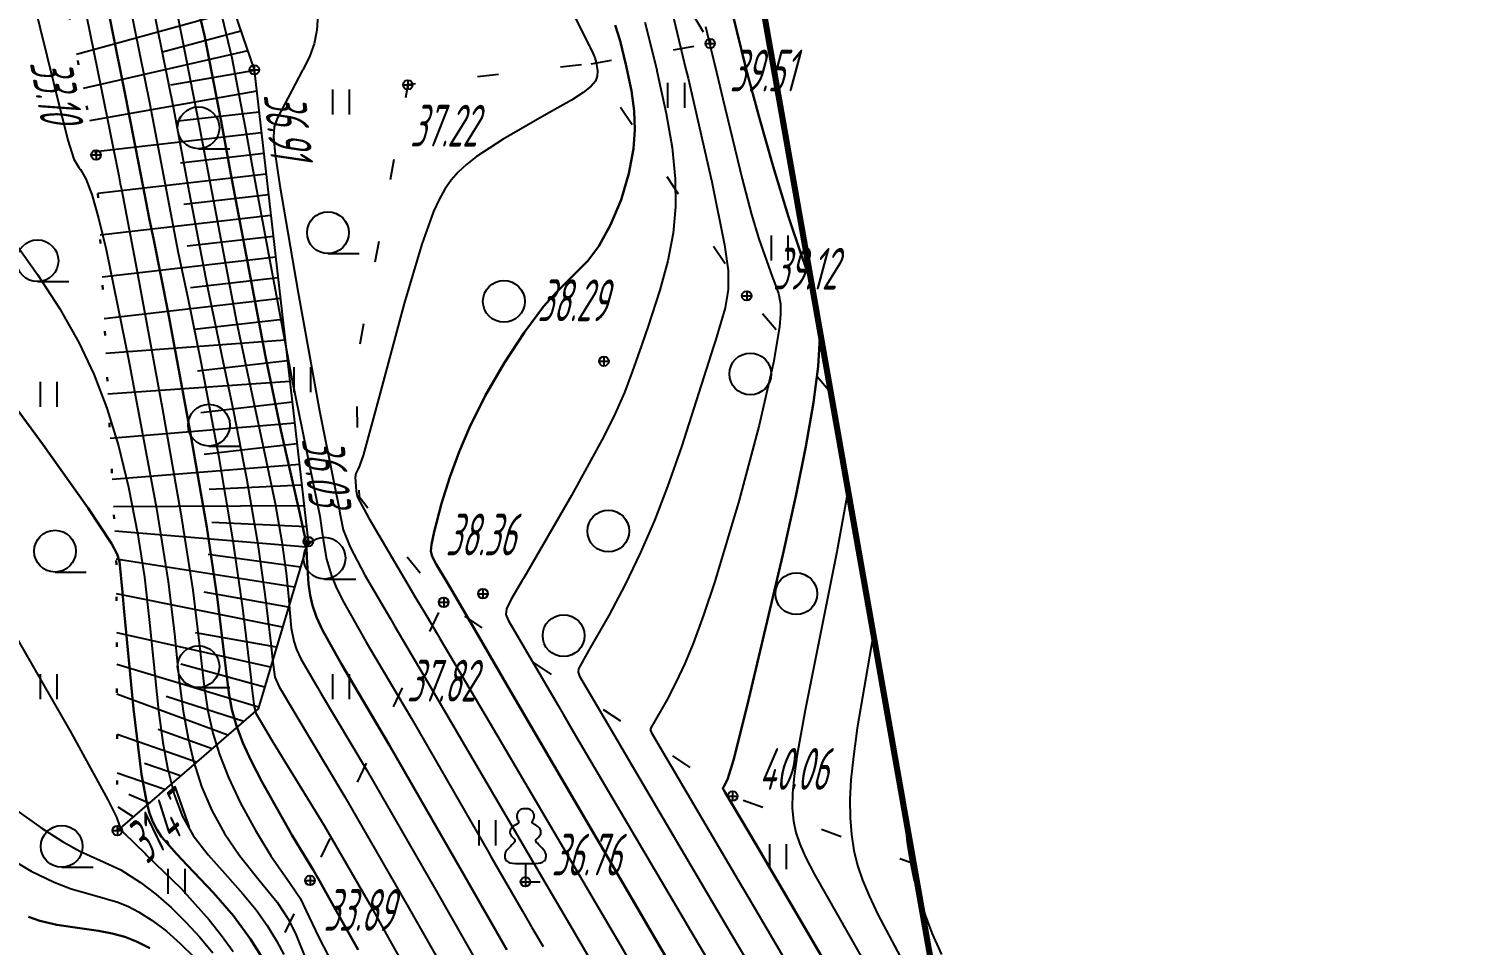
# Model space of a CAD drawing. Extents: x 1233805 to 1234355, y 654698 to 655114.
# Drawn here: x 1234239.12 to 1234273.72, y 654990.19 to 655012.12 of the extents above; entities that cross this region are included whole.
import ezdxf

# ---------------------------------------------------------------- set-up
doc = ezdxf.new("R2010")
doc.units = 0
doc.linetypes.add('ИИDash_05_15', pattern=[2, 0.5, -1.5])
doc.linetypes.add('ИИDot', pattern=[1, 0, -1])
for name, color, linetype, lineweight in [('ИИ_ГОРИЗОНТАЛИ_ОСН', 32, 'Continuous', 25), ('ИИ_ГОРИЗОНТАЛИ_УТОЛЩ', 32, 'Continuous', 30), ('ИИ_ОТКОС', 7, 'Continuous', 25), ('ИИ_ОТМЕТКИ', 7, 'Continuous', 25), ('ИИ_УГОДЬЯ', 7, 'Continuous', 25)]:
    doc.layers.add(name, color=color, linetype=linetype, lineweight=lineweight)
doc.layers.add('Оформление точек', color=7, linetype='Continuous')
doc.styles.add('VNIPISIMPLEXCUR', font='simplex.shx', dxfattribs={"width": 0.8, "oblique": 15})
doc.styles.add('ГОСТ 2.304 КУРСИВ', font='cs_gost2304.shx', dxfattribs={"oblique": 15})

# ---------------------------------------------------------------- blocks, each defined once
blk = doc.blocks.new('ИИ05401')
at = {"color": 0, "linetype": 'Continuous', "lineweight": 25}
for points in [[(-0.4, 1.2), (-0.4, 0)], [(0.4, 1.2), (0.4, 0)]]:
    blk.add_lwpolyline(points, dxfattribs=at)
blk = doc.blocks.new('ИИ053881')
at = {"color": 0, "linetype": 'Continuous', "lineweight": 25}
blk.add_lwpolyline([(0, 0.875), (0.129, 0.876), (0.342, 0.878), (0.479, 0.882), (0.614, 0.891), (0.726, 0.907), (0.816, 0.94), (0.906, 1), (0.956, 1.071), (0.983, 1.151), (0.991, 1.231), (0.986, 1.295), (0.963, 1.379), (0.932, 1.445), (0.884, 1.516), (0.798, 1.61), (0.719, 1.692), (0.646, 1.766), (0.575, 1.842), (0.536, 1.889), (0.511, 1.929), (0.501, 1.967), (0.504, 1.992), (0.518, 2.017), (0.545, 2.049), (0.608, 2.115), (0.679, 2.198), (0.732, 2.29), (0.745, 2.372), (0.736, 2.444), (0.709, 2.515), (0.672, 2.575), (0.633, 2.617), (0.596, 2.646), (0.548, 2.678), (0.495, 2.709), (0.408, 2.76), (0.363, 2.789), (0.336, 2.812), (0.324, 2.831), (0.321, 2.846), (0.325, 2.865), (0.335, 2.89), (0.353, 2.928), (0.372, 2.968), (0.4, 3.034), (0.413, 3.103), (0.412, 3.19), (0.398, 3.247), (0.363, 3.319), (0.32, 3.377), (0.284, 3.414), (0.246, 3.444), (0.181, 3.476), (0.125, 3.489), (0.07, 3.496), (0, 3.5), (-0.07, 3.496), (-0.125, 3.489), (-0.181, 3.476), (-0.246, 3.444), (-0.284, 3.414), (-0.32, 3.377), (-0.363, 3.319), (-0.398, 3.247), (-0.412, 3.19), (-0.413, 3.103), (-0.4, 3.034), (-0.372, 2.968), (-0.353, 2.928), (-0.335, 2.89), (-0.325, 2.865), (-0.321, 2.846), (-0.324, 2.831), (-0.336, 2.812), (-0.363, 2.789), (-0.408, 2.76), (-0.495, 2.709), (-0.548, 2.678), (-0.596, 2.646), (-0.633, 2.617), (-0.672, 2.575), (-0.709, 2.515), (-0.736, 2.444), (-0.745, 2.372), (-0.732, 2.29), (-0.679, 2.198), (-0.608, 2.115), (-0.545, 2.049), (-0.518, 2.017), (-0.504, 1.992), (-0.501, 1.967), (-0.511, 1.929), (-0.536, 1.889), (-0.575, 1.842), (-0.646, 1.766), (-0.719, 1.692), (-0.798, 1.61), (-0.884, 1.516), (-0.932, 1.445), (-0.963, 1.379), (-0.986, 1.295), (-0.991, 1.231), (-0.983, 1.151), (-0.956, 1.071), (-0.906, 1), (-0.816, 0.94), (-0.726, 0.907), (-0.614, 0.891), (-0.479, 0.882), (-0.342, 0.878), (-0.129, 0.876)], close=True, dxfattribs=at)
blk.add_lwpolyline([(0, 0.875), (0, 0), (0.7, 0)], dxfattribs=at)
blk = doc.blocks.new('ИИ05368')
at = {"color": 0, "linetype": 'Continuous'}
blk.add_circle((0, 0), 1, dxfattribs=at)
blk = doc.blocks.new('ИИ05379')
at = {"color": 0, "linetype": 'Continuous', "lineweight": 25}
blk.add_lwpolyline([(0, -1), (1.5, -1)], dxfattribs=at)
blk.add_circle((0, 0), 1, dxfattribs=at)
blk = doc.blocks.new('PICKET')
at = {"color": 0, "linetype": 'Continuous', "lineweight": 25}
for p, q in [((-0.23, 0), (0.23, 0)), ((0, 0.23), (0, -0.23))]:
    blk.add_line(p, q, dxfattribs=at)
blk.add_circle((0, 0), 0.23, dxfattribs=at)
at = {"color": 0, "linetype": 'Continuous', "style": 'VNIPISIMPLEXCUR', "oblique": 15, "width": 0.8}
blk.add_attdef('OTMETKA', (1.25, 0.3), '', height=2, dxfattribs=at)
at = {"color": 8, "linetype": 'Continuous', "style": 'VNIPISIMPLEXCUR', "oblique": 15, "width": 0.8, "flags": 1}
blk.add_attdef('NOMER', (1.25, -2.7), '', height=2, dxfattribs=at)

msp = doc.modelspace()

# ---------------------------------------------------------------- linework, layer by layer
at = {"layer": 'ИИ_ГОРИЗОНТАЛИ_ОСН', "flags": 128}
for points, elevation in [([(1234239.577, 655016.982), (1234240.865, 655010.667), (1234241.274, 655008.604), (1234241.31, 655008.418), (1234241.336, 655008.287), (1234241.674, 655006.52), (1234242.312, 655003.062), (1234242.762, 655000.514), (1234243.049, 654998.688), (1234243.224, 654997.22), (1234243.233, 654997.134), (1234243.317, 654996.369), (1234243.408, 654995.794), (1234243.53, 654995.259), (1234243.685, 654994.753), (1234243.905, 654994.196), (1234244.191, 654993.589), (1234244.538, 654992.945), (1234244.915, 654992.322), (1234245.378, 654991.66), (1234245.618, 654991.309), (1234245.762, 654991.007), (1234246.054, 654990.383), (1234246.428, 654989.662)], 33.5), ([(1234241.415, 655013.32), (1234242.01, 655010.365), (1234242.418, 655008.232), (1234242.7, 655006.763), (1234242.924, 655005.686), (1234243.24, 655004.149), (1234243.661, 655001.908), (1234244.003, 654999.865), (1234244.233, 654998.253), (1234244.441, 654996.529), (1234244.455, 654996.4), (1234244.515, 654995.895), (1234244.556, 654995.737), (1234244.921, 654995.121), (1234244.972, 654995.039), (1234246.19, 654993.051), (1234247.274, 654991.172), (1234247.805, 654990.229), (1234249.224, 654987.71)], 34.5), ([(1234239.226, 655012.82), (1234239.719, 655010.806), (1234240.058, 655009.462), (1234240.196, 655009.004), (1234240.32, 655008.808), (1234240.358, 655008.758), (1234240.49, 655008.532), (1234240.628, 655008.157), (1234240.788, 655007.594), (1234240.97, 655006.841), (1234241.518, 655004.18), (1234242.175, 655000.64), (1234242.461, 654998.894), (1234242.615, 654997.566), (1234242.625, 654997.464), (1234242.723, 654996.515), (1234242.82, 654995.787), (1234242.933, 654995.145), (1234243.063, 654994.592), (1234243.258, 654993.988), (1234243.506, 654993.411), (1234243.807, 654992.862), (1234244.164, 654992.335), (1234244.639, 654991.745), (1234245.065, 654991.216), (1234245.336, 654990.801), (1234245.52, 654990.427), (1234245.753, 654989.851)], 33), ([(1234242.051, 655012.865), (1234242.582, 655010.214), (1234242.954, 655008.247), (1234243.395, 655005.936), (1234243.765, 655004.177), (1234244.024, 655002.964), (1234244.332, 655001.37), (1234244.593, 654999.831), (1234244.772, 654998.593), (1234244.915, 654997.409), (1234244.953, 654997.029), (1234245.013, 654996.606), (1234245.118, 654996.371), (1234245.436, 654995.832), (1234245.489, 654995.744), (1234246.688, 654993.738), (1234248.203, 654991.104), (1234250.523, 654987.015)], 35), ([(1234254.471, 655012.722), (1234254.852, 655011.155), (1234254.874, 655011.064), (1234254.902, 655010.944), (1234255.472, 655008.461), (1234255.779, 655006.955), (1234255.864, 655006.338), (1234255.866, 655005.885), (1234255.789, 655005.445), (1234255.584, 655004.74), (1234255.567, 655004.687), (1234255.516, 655004.522), (1234254.748, 655002.119), (1234254.413, 655001.171), (1234254.098, 655000.357), (1234253.765, 654999.587), (1234253.4, 654998.824), (1234253.005, 654998.077), (1234252.558, 654997.302), (1234252.527, 654997.249), (1234252.282, 654996.805), (1234252.27, 654996.718), (1234252.308, 654996.625), (1234253.068, 654995.325), (1234253.203, 654995.094), (1234253.586, 654994.443), (1234255.849, 654990.597), (1234256.484, 654989.52)], 39), ([(1234242.687, 655012.412), (1234243.154, 655010.062), (1234243.468, 655008.382), (1234244.09, 655005.109), (1234244.64, 655002.535), (1234244.807, 655001.778), (1234245.015, 655000.758), (1234245.175, 654999.84), (1234245.282, 654999.09), (1234245.346, 654998.465), (1234245.363, 654998.222), (1234245.401, 654997.773), (1234245.463, 654997.463), (1234245.533, 654997.265), (1234245.635, 654997.045), (1234246.021, 654996.373), (1234246.123, 654996.203), (1234247.218, 654994.362), (1234248.863, 654991.504), (1234250.204, 654989.149)], 35.5), ([(1234243.697, 655012.631), (1234243.981, 655011.429), (1234244.299, 655009.76), (1234244.467, 655008.837), (1234245.414, 655003.749), (1234245.858, 655001.587), (1234246.086, 655000.458), (1234246.162, 654999.95), (1234246.247, 654999.424), (1234246.364, 654999.025), (1234246.488, 654998.732), (1234246.66, 654998.386), (1234247.192, 654997.455), (1234247.28, 654997.308), (1234248.279, 654995.609), (1234250.122, 654992.41), (1234250.183, 654992.305), (1234250.936, 654990.996), (1234251.164, 654990.608), (1234251.435, 654990.15)], 36.5), ([(1234246.043, 655012.449), (1234246.018, 655012.091), (1234245.953, 655011.77), (1234245.85, 655011.479), (1234245.685, 655011.152), (1234245.677, 655011.138), (1234245.068, 655009.976), (1234244.991, 655009.778), (1234244.977, 655009.541), (1234245.019, 655009.119), (1234245.133, 655008.368), (1234245.571, 655005.807), (1234246.083, 655002.982), (1234246.446, 655001.149), (1234246.539, 655000.684), (1234246.564, 655000.53), (1234246.649, 655000.127), (1234246.813, 654999.716), (1234247.169, 654999.042), (1234247.778, 654997.995), (1234247.883, 654997.818), (1234248.665, 654996.492), (1234249.432, 654995.182), (1234250.415, 654993.502), (1234251.205, 654992.154), (1234252.065, 654990.689), (1234253.907, 654987.536)], 37), ([(1234252.197, 655012.385), (1234252.535, 655011.726), (1234252.558, 655011.676), (1234252.631, 655011.524), (1234252.672, 655011.433), (1234252.702, 655011.317), (1234252.709, 655011.281), (1234252.711, 655011.271), (1234252.735, 655011.122), (1234252.731, 655010.995), (1234252.69, 655010.875), (1234252.584, 655010.751), (1234252.394, 655010.6), (1234252.11, 655010.418), (1234251.462, 655010.049), (1234250.478, 655009.486), (1234249.841, 655009.071), (1234249.599, 655008.881), (1234249.4, 655008.696), (1234249.23, 655008.501), (1234249.08, 655008.287), (1234248.942, 655008.041), (1234248.809, 655007.751), (1234248.527, 655006.969), (1234248.106, 655005.547), (1234247.516, 655003.349), (1234247.367, 655002.787), (1234247.126, 655001.911), (1234247.014, 655001.602), (1234246.998, 655001.575), (1234246.95, 655001.479), (1234246.93, 655001.389), (1234246.955, 655001.066), (1234246.984, 655000.939), (1234246.991, 655000.91), (1234246.992, 655000.908), (1234247.262, 655000.406), (1234248.276, 654998.684), (1234248.364, 654998.536), (1234248.654, 654998.045), (1234248.895, 654997.638), (1234248.958, 654997.531), (1234250.164, 654995.49), (1234253.211, 654990.307), (1234254.857, 654987.488)], 37.5), ([(1234253.872, 655012.285), (1234254.136, 655011.207), (1234254.152, 655011.136), (1234254.156, 655011.119), (1234254.381, 655010.1), (1234254.52, 655009.281), (1234254.594, 655008.534), (1234254.601, 655007.862), (1234254.543, 655007.234), (1234254.419, 655006.569), (1234254.23, 655005.865), (1234253.938, 655004.98), (1234253.883, 655004.821), (1234253.791, 655004.547), (1234253.569, 655003.909), (1234253.379, 655003.421), (1234253.158, 655002.919), (1234252.893, 655002.379), (1234252.116, 655000.952), (1234250.96, 654998.964), (1234250.932, 654998.918), (1234250.661, 654998.452), (1234250.558, 654998.238), (1234250.539, 654998.106), (1234250.596, 654997.967), (1234251.792, 654995.921), (1234251.91, 654995.72), (1234252.211, 654995.207), (1234255.517, 654989.587)], 38.5), ([(1234255.317, 655012.18), (1234255.445, 655011.65), (1234255.584, 655011.084), (1234255.736, 655010.452), (1234256.201, 655008.537), (1234256.421, 655007.682), (1234256.594, 655007.1), (1234256.926, 655006.171), (1234256.958, 655006.09), (1234257.067, 655005.791), (1234257.113, 655005.539), (1234257.119, 655005.291), (1234257.096, 655004.991), (1234256.951, 655004.138), (1234256.603, 655002.635), (1234256.128, 655000.841), (1234255.546, 654998.89), (1234255.276, 654998.083), (1234255.023, 654997.405), (1234254.824, 654996.927), (1234254.613, 654996.476), (1234254.395, 654996.053), (1234254.157, 654995.64), (1234254.123, 654995.584), (1234254.006, 654995.373), (1234254.001, 654995.33), (1234254.02, 654995.283), (1234254.371, 654994.683), (1234254.497, 654994.469), (1234255.325, 654993.062), (1234256.182, 654991.607), (1234256.275, 654991.45), (1234258.161, 654988.237)], 39.5), ([(1234238.664, 655007.174), (1234239.329, 655006.244), (1234239.862, 655005.418), (1234240.315, 655004.619), (1234240.68, 655003.854), (1234240.991, 655003.045), (1234241.268, 655002.14), (1234241.511, 655001.148), (1234241.732, 655000.007), (1234241.893, 654998.999), (1234242.007, 654997.911), (1234242.015, 654997.83), (1234242.227, 654995.796), (1234242.332, 654995.041), (1234242.441, 654994.431), (1234242.603, 654993.79), (1234242.802, 654993.268), (1234243.057, 654992.814), (1234243.413, 654992.348), (1234243.813, 654991.899), (1234244.247, 654991.412), (1234244.562, 654991.028), (1234244.83, 654990.656), (1234245.053, 654990.293), (1234245.225, 654989.96)], 32.5), ([(1234258.732, 655001.106), (1234258.717, 655001.004), (1234258.466, 654999.6), (1234258.052, 654997.531), (1234257.706, 654995.809), (1234257.515, 654994.749), (1234257.442, 654994.234), (1234257.404, 654993.817), (1234257.398, 654993.466), (1234257.425, 654993.158), (1234257.482, 654992.881), (1234257.576, 654992.602), (1234257.713, 654992.296), (1234257.932, 654991.881), (1234259.543, 654989.043)], 40.5), ([(1234237.816, 654999.296), (1234240.134, 654995.267), (1234241.011, 654993.669), (1234241.219, 654993.248), (1234241.291, 654993.041), (1234241.292, 654993.039), (1234241.317, 654992.967), (1234241.394, 654992.873), (1234241.911, 654992.374), (1234241.942, 654992.344), (1234242.766, 654991.539), (1234243.436, 654990.792), (1234243.737, 654990.413), (1234244.013, 654990.035)], 31.5), ([(1234259.342, 654997.643), (1234259.287, 654997.331), (1234258.953, 654995.382), (1234258.86, 654994.706), (1234258.803, 654994.141), (1234258.78, 654993.67), (1234258.784, 654993.235), (1234258.815, 654992.832), (1234258.875, 654992.452), (1234258.963, 654992.095), (1234259.081, 654991.738), (1234259.236, 654991.365), (1234259.45, 654990.92), (1234259.982, 654989.914)], 41), ([(1234238.133, 654993.902), (1234239.415, 654992.996), (1234239.929, 654992.668), (1234240.34, 654992.435), (1234240.836, 654992.215), (1234241.326, 654991.992), (1234241.797, 654991.689), (1234242.158, 654991.406), (1234242.525, 654991.084), (1234242.88, 654990.738), (1234243.217, 654990.374), (1234243.529, 654989.999)], 31), ([(1234260.098, 654993.347), (1234260.108, 654993.089), (1234260.15, 654992.647), (1234260.218, 654992.209), (1234260.312, 654991.772), (1234260.43, 654991.34), (1234260.576, 654990.903), (1234260.751, 654990.455), (1234260.969, 654989.96)], 41.5), ([(1234238.54, 654992.338), (1234239.179, 654991.961), (1234239.725, 654991.691), (1234240.138, 654991.536), (1234240.643, 654991.394), (1234241.256, 654991.213), (1234241.505, 654991.108), (1234241.748, 654990.982), (1234242.077, 654990.773), (1234242.414, 654990.519), (1234242.747, 654990.227), (1234243.069, 654989.905)], 30.5)]:
    msp.add_lwpolyline(points, dxfattribs=dict(at, elevation=elevation))
at = {"layer": 'ИИ_ГОРИЗОНТАЛИ_УТОЛЩ', "flags": 128}
for points, elevation in [([(1234240.779, 655013.775), (1234241.437, 655010.516), (1234241.86, 655008.341), (1234242.005, 655007.59), (1234242.112, 655007.065), (1234242.457, 655005.335), (1234242.979, 655002.526), (1234243.382, 655000.19), (1234243.642, 654998.461), (1234243.832, 654996.875), (1234243.839, 654996.809), (1234243.907, 654996.228), (1234243.981, 654995.826), (1234244.089, 654995.439), (1234244.243, 654995.032), (1234244.441, 654994.602), (1234244.705, 654994.086), (1234245.425, 654992.81), (1234245.887, 654992.049), (1234245.925, 654991.989), (1234246.108, 654991.667), (1234246.125, 654991.636), (1234247.006, 654990.075)], 34), ([(1234242.885, 655013.808), (1234243.323, 655011.962), (1234243.727, 655009.911), (1234243.96, 655008.648), (1234244.785, 655004.282), (1234245.153, 655002.517), (1234245.559, 655000.725), (1234245.59, 655000.593), (1234245.755, 654999.859), (1234245.757, 654999.85), (1234245.758, 654999.844), (1234245.777, 654999.522), (1234245.778, 654999.477), (1234245.813, 654998.839), (1234245.854, 654998.568), (1234245.913, 654998.321), (1234246.011, 654998.036), (1234246.148, 654997.728), (1234246.607, 654996.914), (1234246.713, 654996.736), (1234247.748, 654994.985), (1234249.523, 654991.904), (1234250.568, 654990.075)], 36), ([(1234255.841, 655013.019), (1234256.295, 655011.163), (1234256.602, 655010.012), (1234256.939, 655008.833), (1234257.309, 655007.624), (1234257.619, 655006.696), (1234257.723, 655006.412), (1234257.925, 655005.812), (1234258.023, 655005.3), (1234258.054, 655004.726), (1234258.017, 655004.038), (1234257.908, 655003.179), (1234257.725, 655002.126), (1234257.49, 655000.973), (1234257.172, 654999.534), (1234256.315, 654995.914), (1234255.989, 654994.611), (1234255.859, 654994.176), (1234255.756, 654993.978), (1234255.736, 654993.952), (1234255.732, 654993.942), (1234255.76, 654993.894), (1234255.791, 654993.843), (1234256.514, 654992.617), (1234258.861, 654988.617)], 40), ([(1234253.161, 655012.211), (1234253.278, 655011.84), (1234253.415, 655011.275), (1234253.431, 655011.208), (1234253.433, 655011.199), (1234253.55, 655010.639), (1234253.613, 655010.166), (1234253.629, 655009.704), (1234253.599, 655009.254), (1234253.488, 655008.66), (1234253.3, 655008.032), (1234253.05, 655007.429), (1234252.77, 655006.922), (1234252.501, 655006.569), (1234252.113, 655006.177), (1234251.745, 655005.814), (1234251.446, 655005.477), (1234250.984, 655004.864), (1234250.499, 655004.122), (1234250.048, 655003.338), (1234249.668, 655002.579), (1234249.42, 655001.997), (1234249.197, 655001.387), (1234249.002, 655000.757), (1234248.827, 655000.081), (1234248.761, 654999.779), (1234248.748, 654999.618), (1234248.778, 654999.491), (1234248.875, 654999.31), (1234249.125, 654998.882), (1234249.891, 654997.575), (1234250.656, 654996.265), (1234252.194, 654993.633), (1234253.412, 654991.55), (1234254.908, 654988.991)], 38), ([(1234237.687, 655004.575), (1234239.462, 655002.163), (1234240.544, 655000.651), (1234241.1, 654999.799), (1234241.235, 654999.545), (1234241.29, 654999.375), (1234241.365, 654998.636), (1234241.399, 654998.257), (1234241.629, 654995.844), (1234241.819, 654994.271), (1234241.943, 654993.592), (1234242.011, 654993.347), (1234242.09, 654993.139), (1234242.184, 654992.954), (1234242.301, 654992.776), (1234242.662, 654992.361), (1234242.915, 654992.1), (1234243.543, 654991.442), (1234244.021, 654990.884), (1234244.431, 654990.332), (1234244.771, 654989.785)], 32), ([(1234239.112, 654990.86), (1234239.382, 654990.768), (1234239.788, 654990.673), (1234240.34, 654990.593), (1234240.787, 654990.531), (1234241.117, 654990.466), (1234241.419, 654990.382), (1234241.7, 654990.275), (1234242.017, 654990.115)], 30)]:
    msp.add_lwpolyline(points, dxfattribs=dict(at, elevation=elevation))
at = {"layer": 'ИИ_ОТКОС'}
for p, q in [((1234244.038, 655012.546, 33.695), (1234240.266, 655011.512, 33.695)), ((1234244.2, 655012.073, 33.695), (1234242.319, 655011.569, 33.695)), ((1234244.362, 655011.601, 33.695), (1234240.423, 655010.699, 33.695)), ((1234244.52, 655011.127, 33.695), (1234242.516, 655010.777, 33.695)), ((1234244.577, 655010.631, 33.695), (1234240.573, 655009.926, 33.695)), ((1234244.634, 655010.134, 33.695), (1234242.627, 655009.904, 33.695)), ((1234244.691, 655009.638, 33.695), (1234240.716, 655009.182, 33.695)), ((1234244.748, 655009.141, 33.695), (1234242.75, 655008.912, 33.695)), ((1234244.804, 655008.645, 33.695), (1234240.777, 655008.183, 33.695)), ((1234244.861, 655008.148, 33.695), (1234242.832, 655007.916, 33.695)), ((1234244.918, 655007.652, 33.695), (1234240.827, 655007.183, 33.695)), ((1234244.975, 655007.155, 33.695), (1234242.913, 655006.919, 33.695)), ((1234245.032, 655006.659, 33.695), (1234240.877, 655006.183, 33.695)), ((1234245.089, 655006.162, 33.695), (1234242.995, 655005.922, 33.695)), ((1234245.146, 655005.666, 33.695), (1234240.926, 655005.182, 33.695)), ((1234245.202, 655005.169, 33.695), (1234243.077, 655004.926, 33.695)), ((1234245.259, 655004.673, 33.695), (1234240.968, 655004.348, 33.695)), ((1234245.316, 655004.176, 33.695), (1234243.159, 655003.929, 33.695)), ((1234245.373, 655003.68, 33.695), (1234241.016, 655003.382, 33.695)), ((1234245.43, 655003.183, 33.695), (1234243.241, 655002.933, 33.695)), ((1234245.487, 655002.687, 33.695), (1234241.069, 655002.317, 33.695)), ((1234245.544, 655002.19, 33.695), (1234243.322, 655001.936, 33.695)), ((1234245.601, 655001.694, 33.695), (1234241.118, 655001.337, 33.695)), ((1234245.657, 655001.197, 33.695), (1234243.441, 655001.092, 33.695)), ((1234245.714, 655000.701, 33.695), (1234241.151, 655000.677, 33.695)), ((1234245.771, 655000.204, 33.695), (1234243.499, 655000.306, 33.695)), ((1234245.771, 654999.713, 33.695), (1234241.18, 655000.094, 33.695)), ((1234245.484, 654998.756, 33.695), (1234241.213, 654999.427, 33.695)), ((1234245.628, 654999.234, 33.695), (1234243.411, 654999.538, 33.695)), ((1234245.197, 654997.798, 33.695), (1234241.222, 654998.596, 33.695)), ((1234245.341, 654998.277, 33.695), (1234243.322, 654998.638, 33.695)), ((1234244.91, 654996.841, 33.695), (1234241.225, 654997.667, 33.695)), ((1234245.054, 654997.32, 33.695), (1234243.115, 654997.663, 33.695)), ((1234244.623, 654995.883, 33.695), (1234241.228, 654996.902, 33.695)), ((1234244.766, 654996.362, 33.695), (1234242.764, 654996.915, 33.695)), ((1234243.888, 654995.216, 33.695), (1234241.23, 654996.195, 33.695)), ((1234244.266, 654995.543, 33.695), (1234242.408, 654996.141, 33.695)), ((1234243.132, 654994.563, 33.695), (1234241.233, 654995.231, 33.695)), ((1234243.51, 654994.889, 33.695), (1234242.217, 654995.347, 33.695)), ((1234242.754, 654994.236, 33.695), (1234241.894, 654994.539, 33.695)), ((1234242.375, 654993.909, 33.695), (1234241.237, 654994.304, 33.695)), ((1234241.997, 654993.583, 33.695), (1234241.512, 654993.79, 33.695)), ((1234241.619, 654993.256, 33.695), (1234241.264, 654993.493, 33.695))]:
    msp.add_line(p, q, dxfattribs=at)
at = {"layer": 'ИИ_ОТКОС', "color": 33, "linetype": 'ИИDot', "lineweight": 30, "elevation": 31.465}
msp.add_lwpolyline([(1234241.241, 654992.929), (1234241.22, 654999.293), (1234240.731, 655009.106), (1234238.811, 655019.046), (1234236.313, 655025.691), (1234236.106, 655028.983), (1234236.063, 655031.385)], dxfattribs=at)
at = {"layer": 'ИИ_ОТКОС', "elevation": 33.695}
msp.add_lwpolyline([(1234236.063, 655031.385), (1234238.677, 655025.682), (1234241.525, 655019.877), (1234244.518, 655011.144), (1234245.812, 654999.848), (1234244.61, 654995.84), (1234241.241, 654992.929)], dxfattribs=at)
at = {"layer": 'ИИ_УГОДЬЯ', "linetype": 'ИИDash_05_15', "flags": 128}
for points in [[(1234250.851, 655046.645), (1234253.793, 655045.814), (1234250.962, 655038.129), (1234249.254, 655034.333), (1234248.15, 655031.187), (1234247.228, 655028.129), (1234247.886, 655026.458), (1234251.887, 655022.408), (1234252.95, 655015.977), (1234255.432, 655011.774), (1234257.906, 655013.862), (1234256.251, 655016.318), (1234257.071, 655019.48), (1234260.788, 655018.264), (1234261.309, 655019.966), (1234260.892, 655022.71), (1234257.245, 655024.169), (1234256.173, 655033.3), (1234258.5, 655036.042), (1234259.972, 655038.773), (1234258.25, 655042.917), (1234263.071, 655045.123), (1234265.048, 655044.554), (1234267.767, 655042.222), (1234269.657, 655042.629), (1234275.779, 655046.261)], [(1234252.581, 655011.291), (1234255.432, 655011.774)], [(1234258.325, 655003.413), (1234256.308, 655005.732), (1234252.581, 655011.291), (1234248.194, 655010.785), (1234246.944, 655004.045), (1234247.028, 655000.924), (1234249.053, 654998.394), (1234255.97, 654993.755), (1234260.311, 654992.138)], [(1234242.656, 654985.078), (1234249.053, 654998.394)]]:
    msp.add_lwpolyline(points, dxfattribs=at)
at = {"layer": 'Оформление точек', "color": 41, "lineweight": 80}
msp.add_lwpolyline([(1234283.108, 654912.091), (1234263.065, 654936.588), (1234271.639, 654969.887), (1234262.654, 654978.832), (1234256.669, 655012.818), (1234288.937, 655037.856), (1234333.776, 655050.652), (1234349.327, 655050.821), (1234348.812, 655058.959), (1234353.847, 655093.724), (1234353.334, 655114.319), (1234323.897, 655110.095), (1234294.279, 655109.246), (1234278.101, 655107.867), (1234260.582, 655106.071), (1234251.183, 655108.936), (1234238.712, 655106.566), (1234227.593, 655106.413), (1234221.976, 655100.726), (1234199.442, 655098.648), (1234167.81, 655097.022), (1234151.568, 655095.162)], dxfattribs=at)

# ---------------------------------------------------------------- block references
at = {"layer": 'ИИ_ОТМЕТКИ'}
ref = msp.add_blockref('PICKET', (1234255.432, 655011.774, 39.506), dxfattribs=dict(at, xscale=0.5, yscale=0.5, zscale=0.5))
ref.add_attrib('OTMETKA', '39.51', (1234255.901, 655010.627, 39.506), dxfattribs={"layer": '0', "color": 0, "linetype": 'Continuous', "height": 1, "style": 'ГОСТ 2.304 КУРСИВ', "oblique": 15, "width": 0.65})
ref = msp.add_blockref('PICKET', (1234240.731, 655009.106, 33.104), dxfattribs=dict(at, xscale=0.5, yscale=0.5, zscale=0.5))
ref.add_attrib('OTMETKA', '33.10', (1234239.137, 655011.309, 33.104), dxfattribs={"layer": '0', "color": 0, "linetype": 'Continuous', "height": 1, "rotation": 280.9318, "style": 'ГОСТ 2.304 КУРСИВ', "oblique": 15, "width": 0.65})
ref = msp.add_blockref('PICKET', (1234244.518, 655011.144, 36.91), dxfattribs=dict(at, xscale=0.5, yscale=0.5, zscale=0.5))
ref.add_attrib('OTMETKA', '36.91', (1234244.738, 655010.54, 36.91), dxfattribs={"layer": '0', "color": 0, "linetype": 'Continuous', "height": 1, "rotation": 276.5341, "style": 'ГОСТ 2.304 КУРСИВ', "oblique": 15, "width": 0.65})
ref = msp.add_blockref('PICKET', (1234248.194, 655010.785, 37.216), dxfattribs=dict(at, xscale=0.5, yscale=0.5, zscale=0.5))
ref.add_attrib('OTMETKA', '37.22', (1234248.248, 655009.307, 37.216), dxfattribs={"layer": '0', "color": 0, "linetype": 'Continuous', "height": 1, "style": 'ГОСТ 2.304 КУРСИВ', "oblique": 15, "width": 0.65})
ref = msp.add_blockref('PICKET', (1234256.308, 655005.732, 39.118), dxfattribs=dict(at, xscale=0.5, yscale=0.5, zscale=0.5))
ref.add_attrib('OTMETKA', '39.12', (1234256.933, 655005.882, 39.118), dxfattribs={"layer": '0', "color": 0, "linetype": 'Continuous', "height": 1, "style": 'ГОСТ 2.304 КУРСИВ', "oblique": 15, "width": 0.65})
ref = msp.add_blockref('PICKET', (1234252.889, 655004.166, 38.288), dxfattribs=dict(at, xscale=0.5, yscale=0.5, zscale=0.5))
ref.add_attrib('OTMETKA', '38.29', (1234251.298, 655005.125, 38.288), dxfattribs={"layer": '0', "color": 0, "linetype": 'Continuous', "height": 1, "style": 'ГОСТ 2.304 КУРСИВ', "oblique": 15, "width": 0.65})
ref = msp.add_blockref('PICKET', (1234245.812, 654999.848, 36.03), dxfattribs=dict(at, xscale=0.5, yscale=0.5, zscale=0.5))
ref.add_attrib('OTMETKA', '36.03', (1234245.653, 655002.302, 36.03), dxfattribs={"layer": '0', "color": 0, "linetype": 'Continuous', "height": 1, "rotation": 276.5341, "style": 'ГОСТ 2.304 КУРСИВ', "oblique": 15, "width": 0.65})
ref = msp.add_blockref('PICKET', (1234249.994, 654998.6, 38.363), dxfattribs=dict(at, xscale=0.5, yscale=0.5, zscale=0.5))
ref.add_attrib('OTMETKA', '38.36', (1234249.098, 654999.517, 38.363), dxfattribs={"layer": '0', "color": 0, "linetype": 'Continuous', "height": 1, "style": 'ГОСТ 2.304 КУРСИВ', "oblique": 15, "width": 0.65})
ref = msp.add_blockref('PICKET', (1234249.053, 654998.394, 37.817), dxfattribs=dict(at, xscale=0.5, yscale=0.5, zscale=0.5))
ref.add_attrib('OTMETKA', '37.82', (1234248.17, 654996.017, 37.817), dxfattribs={"layer": '0', "color": 0, "linetype": 'Continuous', "height": 1, "style": 'ГОСТ 2.304 КУРСИВ', "oblique": 15, "width": 0.65})
ref = msp.add_blockref('PICKET', (1234255.97, 654993.755, 40.058), dxfattribs=dict(at, xscale=0.5, yscale=0.5, zscale=0.5))
ref.add_attrib('OTMETKA', '40.06', (1234256.595, 654993.905, 40.058), dxfattribs={"layer": '0', "color": 0, "linetype": 'Continuous', "height": 1, "style": 'ГОСТ 2.304 КУРСИВ', "oblique": 15, "width": 0.65})
ref = msp.add_blockref('PICKET', (1234241.241, 654992.929, 31.465), dxfattribs=dict(at, xscale=0.5, yscale=0.5, zscale=0.5))
ref.add_attrib('OTMETKA', '31.47', (1234241.947, 654992.106, 31.465), dxfattribs={"layer": '0', "color": 0, "linetype": 'Continuous', "height": 1, "rotation": 40.8304, "style": 'ГОСТ 2.304 КУРСИВ', "oblique": 15, "width": 0.65})
ref = msp.add_blockref('PICKET', (1234251.01, 654991.703, 36.757), dxfattribs=dict(at, xscale=0.5, yscale=0.5, zscale=0.5))
ref.add_attrib('OTMETKA', '36.76', (1234251.635, 654991.853, 36.757), dxfattribs={"layer": '0', "color": 0, "linetype": 'Continuous', "height": 1, "style": 'ГОСТ 2.304 КУРСИВ', "oblique": 15, "width": 0.65})
ref = msp.add_blockref('PICKET', (1234245.854, 654991.736, 33.893), dxfattribs=dict(at, xscale=0.5, yscale=0.5, zscale=0.5))
ref.add_attrib('OTMETKA', '33.89', (1234246.176, 654990.528, 33.893), dxfattribs={"layer": '0', "color": 0, "linetype": 'Continuous', "height": 1, "style": 'ГОСТ 2.304 КУРСИВ', "oblique": 15, "width": 0.65})
at = {"layer": 'ИИ_УГОДЬЯ', "xscale": 0.5, "yscale": 0.5, "zscale": 0.5}
for name, p in [('ИИ05401', (1234246.592, 655010.075)), ('ИИ05401', (1234254.615, 655010.23)), ('ИИ05379', (1234243.183, 655009.756, -11.67)), ('ИИ05379', (1234246.283, 655007.243, -11.67)), ('ИИ05379', (1234239.329, 655006.572, -11.67)), ('ИИ05401', (1234257.092, 655006.575)), ('ИИ05368', (1234250.494, 655005.6)), ('ИИ05368', (1234256.393, 655003.863)), ('ИИ05401', (1234245.667, 655003.422)), ('ИИ05401', (1234239.592, 655003.075)), ('ИИ05379', (1234243.434, 655002.635, -11.67)), ('ИИ05368', (1234252.994, 655000.1)), ('ИИ05379', (1234239.748, 654999.619, -11.67)), ('ИИ05379', (1234246.199, 654999.452, -11.67)), ('ИИ05368', (1234257.494, 654998.6)), ('ИИ05368', (1234251.923, 654997.596)), ('ИИ05379', (1234243.183, 654996.855, -11.67)), ('ИИ05401', (1234239.592, 654996.075)), ('ИИ05401', (1234246.592, 654996.075)), ('ИИ053881', (1234251.01, 654991.703, -11.67)), ('ИИ05379', (1234239.908, 654992.551, -11.67)), ('ИИ05401', (1234250.092, 654992.575)), ('ИИ05401', (1234257.055, 654992.006)), ('ИИ05401', (1234242.653, 654991.412))]:
    msp.add_blockref(name, p, dxfattribs=at)

doc.saveas('drawing.dxf')
